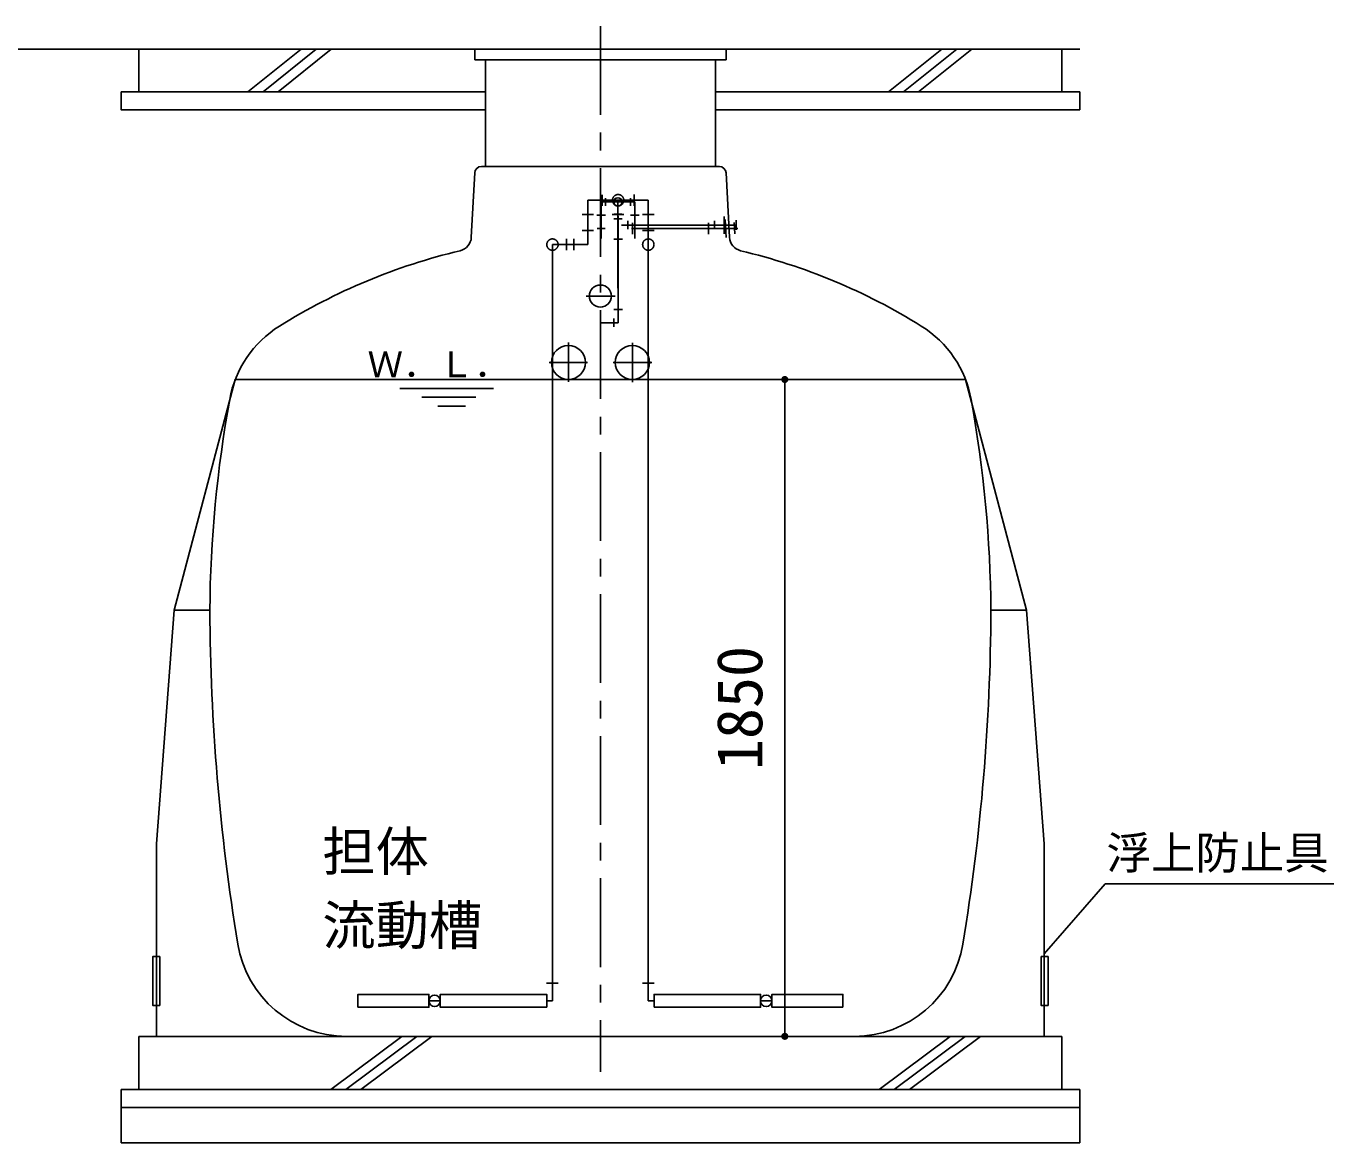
# Model space of a CAD drawing. Units: millimetres, scale not verified. Extents: x -14850 to 14850, y -10500 to 10500.
# Drawn here: x -496 to 3187, y -5608 to -2463 of the extents above; entities that cross this region are included whole.
import ezdxf
from ezdxf.enums import TextEntityAlignment as Align

# ---------------------------------------------------------------- set-up
doc = ezdxf.new("R2010")
doc.units = ezdxf.units.MM
doc.header["$LTSCALE"] = 50
doc.linetypes.add('CHAIN1', pattern=[8, 5, -1, 1, -1])
doc.linetypes.add('LONG_DASHED1', pattern=[7, 6, -1])
for name, color, linetype, lineweight in [('0-1_躯体', 3, 'Continuous', 25), ('0-2_製作', 5, 'Continuous', 25), ('0-3_機器', 3, 'Continuous', 25), ('0-4_寸法', 3, 'Continuous', 25)]:
    doc.layers.add(name, color=color, linetype=linetype, lineweight=lineweight)
doc.styles.add('ＭＳ ゴシック', font='')
doc.styles.get('ＭＳ ゴシック').set_extended_font_data('MS Gothic')

msp = doc.modelspace()

# ---------------------------------------------------------------- linework, layer by layer
at = {"layer": '0-1_躯体', "linetype": 'CHAIN1'}
for p, q in [((1121.75, -2462.63), (1121.75, -5407.88)), ((1081.42, -3222.88), (1163.64, -3222.88)), ((1031.75, -3464.01), (1031.75, -3353.63)), ((1211.75, -3465.13), (1211.75, -3354.19)), ((977.24, -3409.88), (1085.36, -3409.88)), ((1158.01, -3409.88), (1266.69, -3409.88))]:
    msp.add_line(p, q, dxfattribs=at)
at = {"layer": '0-1_躯体'}
for p, q in [((786.74, -2857.88), (1456.76, -2857.88)), ((758.25, -3057.4), (767.76, -2875.89)), ((1475.73, -2875.89), (1485.24, -3057.4)), ((1135.75, -2946.88), (1135.75, -2968.88)), ((1171.25, -2970.88), (1171.25, -2957.88)), ((1206.75, -2946.88), (1206.75, -2968.88)), ((1504.14, -3009.41), (1504.14, -3036.35)), ((1256.75, -5207.88), (1256.75, -3049.59)), ((1504.14, -3022.88), (1481.11, -3022.88)), ((986.75, -5207.88), (986.75, -3077.88)), ((2150.05, -3457.88), (93.44, -3457.88)), ((820.39, -3482.88), (557, -3482.88)), ((618.52, -3507.88), (771.36, -3507.88)), ((741.56, -3532.88), (663.7, -3532.88)), ((21.75, -4107.88), (-78.25, -4107.88)), ((2221.75, -4107.88), (2321.75, -4107.88)), ((970.25, -5157.88), (1003.25, -5157.88)), ((1273.25, -5157.88), (1240.25, -5157.88)), ((670.75, -5207.88), (638.75, -5207.88)), ((986.75, -5207.88), (970.75, -5207.88)), ((1256.75, -5207.88), (1272.75, -5207.88)), ((1572.75, -5207.88), (1604.75, -5207.88)), ((1836.95, -5307.88), (406.54, -5307.88))]:
    msp.add_line(p, q, dxfattribs=at)
at = {"layer": '0-1_躯体', "linetype": 'LONG_DASHED1'}
for p, q in [((1126.75, -2968.38), (1126.75, -2937.38)), ((1216.75, -2936.88), (1216.75, -2968.88)), ((1086.75, -2952.88), (1256.75, -2952.88)), ((1086.75, -3077.88), (1086.75, -2952.88)), ((1123.75, -3060.88), (1123.75, -2970.88)), ((1171.25, -3200.88), (1171.25, -2970.88)), ((1171.75, -3297.88), (1171.75, -2952.88)), ((1256.75, -3077.88), (1256.75, -2952.88)), ((1102.75, -2992.88), (1070.75, -2992.88)), ((1111.75, -2995.38), (1135.75, -2995.38)), ((1188.25, -2992.88), (1155.25, -2992.88)), ((1159.75, -3004.88), (1182.75, -3004.88)), ((1160.25, -2991.88), (1182.25, -2991.88)), ((1199.25, -3011.38), (1199.25, -3034.38)), ((1230.75, -2995.38), (1206.75, -2995.38)), ((1211.75, -3048.88), (1211.75, -3016.88)), ((1240.75, -2992.88), (1272.75, -2992.88)), ((1426.69, -3016.88), (1426.69, -3048.88)), ((1443.1, -3010.88), (1443.1, -3034.88)), ((1470.1, -2998.59), (1470.1, -3047.17)), ((1476.16, -3057.55), (1473.54, -3007.62)), ((1500.61, -3047.27), (1498.93, -3015.31)), ((1070.75, -3037.88), (1102.75, -3037.88)), ((1135.25, -3032.88), (1112.25, -3032.88)), ((1481.11, -3022.88), (1171.25, -3022.88)), ((1509.15, -3032.88), (1171.75, -3032.88)), ((1240.75, -3037.88), (1272.75, -3037.88)), ((1086.75, -3077.88), (986.75, -3077.88)), ((1026.75, -3093.88), (1026.75, -3061.88)), ((1046.75, -3061.88), (1046.75, -3093.88)), ((1183.74, -3062.88), (1159.75, -3062.88)), ((1159.75, -3260.38), (1183.75, -3260.38)), ((1171.75, -3297.88), (1121.75, -3297.88)), ((1159.75, -3285.88), (1159.75, -3309.88))]:
    msp.add_line(p, q, dxfattribs=at)
at = {"layer": '0-1_躯体', "color": 7}
for p, q in [((2150.05, -3457.88), (2321.75, -4107.88)), ((2321.75, -4107.88), (2371.75, -4765.95)), ((-128.25, -4765.95), (-128.25, -5307.88)), ((2371.75, -4765.95), (2371.75, -5307.88))]:
    msp.add_line(p, q, dxfattribs=at)
at = {"layer": '0-1_躯体', "color": 4}
for q in [(2371.5, -5075.22), (3187.47, -4878.3)]:
    msp.add_line((2543.74, -4878.3), q, dxfattribs=at)
at = {"layer": '0-1_躯体', "color": 7}
msp.add_lwpolyline([(93.44, -3457.88), (-78.25, -4107.88), (-128.25, -4765.95)], dxfattribs=at)
for points in [[(-119.49, -5083.32), (-119.49, -5220.87), (-139.14, -5220.87), (-139.14, -5083.32)], [(2362.99, -5083.32), (2362.99, -5220.87), (2382.63, -5220.87), (2382.63, -5083.32)]]:
    msp.add_lwpolyline(points, close=True, dxfattribs=at)
at = {"layer": '0-1_躯体'}
for points in [[(438.75, -5225.88), (638.75, -5225.88), (638.75, -5189.88), (438.75, -5189.88)], [(970.75, -5225.88), (670.75, -5225.88), (670.75, -5189.88), (970.75, -5189.88)], [(1272.75, -5225.88), (1572.75, -5225.88), (1572.75, -5189.88), (1272.75, -5189.88)], [(1804.75, -5225.88), (1604.75, -5225.88), (1604.75, -5189.88), (1804.75, -5189.88)]]:
    msp.add_lwpolyline(points, close=True, dxfattribs=at)
at = {"layer": '0-1_躯体', "linetype": 'LONG_DASHED1'}
for centre in [(1171.75, -2952.88), (986.75, -3077.88), (1256.75, -3077.88)]:
    msp.add_circle(centre, 16, dxfattribs=at)
at = {"layer": '0-1_躯体'}
for centre, radius in [((1171.25, -2957.88), 12), ((1121.75, -3222.88), 31), ((1031.75, -3409.88), 48), ((1211.75, -3409.88), 48), ((654.75, -5207.88), 16), ((1588.75, -5207.88), 16)]:
    msp.add_circle(centre, radius, dxfattribs=at)
for centre, radius, start, end in [((786.74, -2876.88), 19, 90, 177), ((1456.76, -2876.88), 19, 3, 90), ((717.31, -3055.26), 41, 283.36237, 357), ((1526.19, -3055.26), 41, 182.99998, 256.63762), ((1121.75, -4757.88), 1709, 103.36237, 121.93195), ((1121.75, -4757.88), 1709, 58.06804, 76.63762), ((380.74, -3568.88), 308, 121.93195, 169.73175), ((1862.75, -3568.88), 308, 10.26823, 58.06804), ((3521.62, -4137.88), 3500, 169.73175, 179.50888), ((-1278.12, -4137.88), 3500, 0.49109, 10.26823), ((6021.67, -4077.88), 6000, 180.28647, 189.30482), ((-3778.18, -4077.88), 6000, 350.69516, 359.71352), ((406.54, -4997.88), 310, 189.30482, 270), ((1836.95, -4997.88), 310, 270, 350.69516)]:
    msp.add_arc(centre, radius, start, end, dxfattribs=at)
at = {"layer": '0-2_製作', "color": 2}
for p, q in [((1691.15, -3457.88), (1452.81, -3457.88)), ((1641.15, -3457.88), (1641.15, -5307.88)), ((1691.15, -5307.88), (1452.81, -5307.88))]:
    msp.add_line(p, q, dxfattribs=at)
at = {"layer": '0-2_製作'}
for points in [[(1631.15, -3457.88), (1641.15, -3447.88), (1641.15, -3457.88)], [(1631.17, -3457.25), (1641.15, -3447.88), (1631.15, -3457.88)], [(1631.85, -3461.56), (1631.15, -3457.88), (1641.15, -3457.88)], [(1631.46, -3460.37), (1631.15, -3457.88), (1631.85, -3461.56)], [(1631.23, -3459.13), (1631.15, -3457.88), (1631.46, -3460.37)], [(1631.32, -3456.01), (1641.15, -3447.88), (1631.17, -3457.25)], [(1631.64, -3454.79), (1641.15, -3447.88), (1631.32, -3456.01)], [(1632.1, -3453.62), (1641.15, -3447.88), (1631.64, -3454.79)], [(1631.85, -3461.56), (1641.15, -3457.88), (1632.38, -3462.7)], [(1632.7, -3452.52), (1641.15, -3447.88), (1632.1, -3453.62)], [(1632.38, -3462.7), (1641.15, -3457.88), (1633.06, -3463.76)], [(1633.44, -3451.51), (1641.15, -3447.88), (1632.7, -3452.52)], [(1633.06, -3463.76), (1641.15, -3457.88), (1633.86, -3464.73)], [(1633.44, -3451.51), (1639.89, -3447.96), (1641.15, -3447.88)], [(1634.3, -3450.59), (1639.89, -3447.96), (1633.44, -3451.51)], [(1633.86, -3464.73), (1641.15, -3457.88), (1634.77, -3465.59)], [(1634.3, -3450.59), (1638.66, -3448.2), (1639.89, -3447.96)], [(1635.27, -3449.79), (1638.66, -3448.2), (1634.3, -3450.59)], [(1634.77, -3465.59), (1641.15, -3457.88), (1635.79, -3466.32)], [(1635.27, -3449.79), (1637.47, -3448.58), (1638.66, -3448.2)], [(1636.33, -3449.12), (1637.47, -3448.58), (1635.27, -3449.79)], [(1635.79, -3466.32), (1641.15, -3457.88), (1636.89, -3466.93)], [(1636.89, -3466.93), (1641.15, -3457.88), (1638.06, -3467.39)], [(1638.06, -3467.39), (1641.15, -3457.88), (1639.27, -3467.7)], [(1639.27, -3467.7), (1641.15, -3457.88), (1640.52, -3467.86)], [(1640.52, -3467.86), (1641.15, -3457.88), (1641.15, -3467.88)], [(1641.15, -3447.88), (1649.91, -3453.06), (1641.15, -3457.88)], [(1641.15, -3447.88), (1649.24, -3452), (1649.91, -3453.06)], [(1641.15, -3447.88), (1648.44, -3451.04), (1649.24, -3452)], [(1641.15, -3447.88), (1647.52, -3450.18), (1648.44, -3451.04)], [(1641.15, -3447.88), (1646.51, -3449.44), (1647.52, -3450.18)], [(1641.15, -3447.88), (1645.41, -3448.83), (1646.51, -3449.44)], [(1641.15, -3447.88), (1644.24, -3448.37), (1645.41, -3448.83)], [(1641.15, -3447.88), (1643.02, -3448.06), (1644.24, -3448.37)], [(1641.15, -3447.88), (1641.78, -3447.9), (1643.02, -3448.06)], [(1641.15, -3457.88), (1649.91, -3453.06), (1650.45, -3454.2)], [(1641.15, -3457.88), (1650.45, -3454.2), (1650.83, -3455.39)], [(1641.15, -3457.88), (1650.83, -3455.39), (1651.07, -3456.63)], [(1641.15, -3457.88), (1651.07, -3456.63), (1651.15, -3457.88)], [(1641.15, -3457.88), (1649.59, -3463.24), (1641.15, -3467.88)], [(1641.15, -3457.88), (1650.2, -3462.14), (1649.59, -3463.24)], [(1641.15, -3457.88), (1650.66, -3460.97), (1650.2, -3462.14)], [(1641.15, -3457.88), (1650.97, -3459.75), (1650.66, -3460.97)], [(1641.15, -3457.88), (1651.13, -3458.51), (1650.97, -3459.75)], [(1641.15, -3457.88), (1651.15, -3457.88), (1651.13, -3458.51)], [(1641.15, -3467.88), (1649.59, -3463.24), (1648.85, -3464.26)], [(1641.15, -3467.88), (1648.85, -3464.26), (1642.4, -3467.8)], [(1642.4, -3467.8), (1648.85, -3464.26), (1647.99, -3465.17)], [(1642.4, -3467.8), (1647.99, -3465.17), (1643.63, -3467.57)], [(1643.63, -3467.57), (1647.99, -3465.17), (1647.03, -3465.97)], [(1643.63, -3467.57), (1647.03, -3465.97), (1644.83, -3467.18)], [(1644.83, -3467.18), (1647.03, -3465.97), (1645.97, -3466.64)], [(1631.15, -5307.88), (1641.15, -5297.88), (1641.15, -5307.88)], [(1631.17, -5307.25), (1641.15, -5297.88), (1631.15, -5307.88)], [(1631.32, -5306.01), (1641.15, -5297.88), (1631.17, -5307.25)], [(1631.64, -5304.79), (1641.15, -5297.88), (1631.32, -5306.01)], [(1632.1, -5303.62), (1641.15, -5297.88), (1631.64, -5304.79)], [(1632.7, -5302.52), (1641.15, -5297.88), (1632.1, -5303.62)], [(1633.44, -5301.51), (1641.15, -5297.88), (1632.7, -5302.52)], [(1634.3, -5300.59), (1641.15, -5297.88), (1633.44, -5301.51)], [(1635.27, -5299.79), (1641.15, -5297.88), (1634.3, -5300.59)], [(1636.33, -5299.12), (1641.15, -5297.88), (1635.27, -5299.79)], [(1636.33, -5299.12), (1639.89, -5297.96), (1641.15, -5297.88)], [(1637.47, -5298.58), (1639.89, -5297.96), (1636.33, -5299.12)], [(1637.47, -5298.58), (1638.66, -5298.2), (1639.89, -5297.96)], [(1641.15, -5297.88), (1650.45, -5304.2), (1641.15, -5307.88)], [(1641.15, -5297.88), (1649.91, -5303.06), (1650.45, -5304.2)], [(1641.15, -5297.88), (1649.24, -5302), (1649.91, -5303.06)], [(1641.15, -5297.88), (1648.44, -5301.04), (1649.24, -5302)], [(1641.15, -5297.88), (1647.52, -5300.18), (1648.44, -5301.04)], [(1641.15, -5297.88), (1646.51, -5299.44), (1647.52, -5300.18)], [(1641.15, -5297.88), (1645.41, -5298.83), (1646.51, -5299.44)], [(1641.15, -5297.88), (1644.24, -5298.37), (1645.41, -5298.83)], [(1641.15, -5297.88), (1643.02, -5298.06), (1644.24, -5298.37)], [(1641.15, -5297.88), (1641.78, -5297.9), (1643.02, -5298.06)], [(1631.46, -5310.37), (1631.15, -5307.88), (1641.15, -5307.88)], [(1631.23, -5309.13), (1631.15, -5307.88), (1631.46, -5310.37)], [(1631.46, -5310.37), (1641.15, -5307.88), (1631.85, -5311.56)], [(1631.85, -5311.56), (1641.15, -5307.88), (1632.38, -5312.7)], [(1632.38, -5312.7), (1641.15, -5307.88), (1633.06, -5313.76)], [(1633.06, -5313.76), (1641.15, -5307.88), (1633.86, -5314.73)], [(1633.86, -5314.73), (1641.15, -5307.88), (1634.77, -5315.59)], [(1634.77, -5315.59), (1641.15, -5307.88), (1635.79, -5316.32)], [(1635.79, -5316.32), (1641.15, -5307.88), (1636.89, -5316.93)], [(1636.89, -5316.93), (1641.15, -5307.88), (1638.06, -5317.39)], [(1638.06, -5317.39), (1641.15, -5307.88), (1639.27, -5317.7)], [(1639.27, -5317.7), (1641.15, -5307.88), (1640.52, -5317.86)], [(1640.52, -5317.86), (1641.15, -5307.88), (1641.15, -5317.88)], [(1641.15, -5307.88), (1650.45, -5304.2), (1650.83, -5305.39)], [(1641.15, -5307.88), (1650.83, -5305.39), (1651.07, -5306.63)], [(1641.15, -5307.88), (1651.07, -5306.63), (1651.15, -5307.88)], [(1641.15, -5307.88), (1647.03, -5315.97), (1641.15, -5317.88)], [(1641.15, -5307.88), (1647.99, -5315.17), (1647.03, -5315.97)], [(1641.15, -5307.88), (1648.85, -5314.26), (1647.99, -5315.17)], [(1641.15, -5307.88), (1649.59, -5313.24), (1648.85, -5314.26)], [(1641.15, -5307.88), (1650.2, -5312.14), (1649.59, -5313.24)], [(1641.15, -5307.88), (1650.66, -5310.97), (1650.2, -5312.14)], [(1641.15, -5307.88), (1650.97, -5309.75), (1650.66, -5310.97)], [(1641.15, -5307.88), (1651.13, -5308.51), (1650.97, -5309.75)], [(1641.15, -5307.88), (1651.15, -5307.88), (1651.13, -5308.51)], [(1641.15, -5317.88), (1647.03, -5315.97), (1645.97, -5316.64)], [(1641.15, -5317.88), (1645.97, -5316.64), (1642.4, -5317.8)], [(1642.4, -5317.8), (1645.97, -5316.64), (1644.83, -5317.18)], [(1642.4, -5317.8), (1644.83, -5317.18), (1643.63, -5317.57)]]:
    msp.add_solid(points, dxfattribs=at)
at = {"layer": '0-3_機器', "color": 2}
for p, q in [((-908.66, -2527.88), (2471.75, -2527.88)), ((-178.25, -2647.88), (-178.25, -2527.88)), ((279.11, -2527.88), (129.11, -2647.88)), ((171.54, -2647.88), (321.54, -2527.88)), ((363.97, -2527.88), (213.96, -2647.88)), ((767.75, -2527.88), (767.75, -2557.88)), ((1475.75, -2557.88), (1475.75, -2527.88)), ((2083.03, -2527.88), (1933.03, -2647.88)), ((1975.46, -2647.88), (2125.46, -2527.88)), ((2167.88, -2527.88), (2017.88, -2647.88)), ((2421.75, -2527.88), (2421.75, -2647.88)), ((1475.75, -2557.88), (767.75, -2557.88)), ((797.75, -2557.88), (797.75, -2857.88)), ((1445.75, -2857.88), (1445.75, -2557.88)), ((797.75, -2647.88), (-228.25, -2647.88)), ((2471.75, -2647.88), (1445.75, -2647.88)), ((2471.75, -2647.88), (2471.75, -2697.88)), ((2471.75, -2697.88), (1445.75, -2697.88)), ((-178.25, -5307.88), (2421.75, -5307.88)), ((-178.25, -5457.88), (-178.25, -5307.88)), ((562.24, -5307.88), (362.24, -5457.88)), ((404.67, -5457.88), (604.67, -5307.88)), ((647.09, -5307.88), (447.09, -5457.88)), ((2107.04, -5307.88), (1907.04, -5457.88)), ((1949.46, -5457.88), (2149.46, -5307.88)), ((2191.89, -5307.88), (1991.89, -5457.88)), ((2421.75, -5307.88), (2421.75, -5457.88)), ((2471.75, -5457.88), (-228.25, -5457.88)), ((-228.25, -5607.88), (-228.25, -5457.88)), ((2471.75, -5457.88), (2471.75, -5607.88)), ((2471.75, -5507.88), (-228.25, -5507.88)), ((2471.75, -5607.88), (-228.25, -5607.88))]:
    msp.add_line(p, q, dxfattribs=at)
at = {"layer": '0-3_機器'}
msp.add_line((1446.76, -2527.88), (796.73, -2527.88), dxfattribs=at)
at = {"layer": '0-3_機器', "color": 2}
msp.add_lwpolyline([(797.75, -2697.88), (-228.25, -2697.88), (-228.25, -2647.88)], dxfattribs=at)
at = {"layer": '0-4_寸法'}
for p, q in [((1123.75, -2957.88), (1218.75, -2957.88)), ((1123.75, -2970.88), (1123.75, -2957.88)), ((1218.75, -2970.88), (1218.75, -2957.88))]:
    msp.add_line(p, q, dxfattribs=at)
at = {"layer": '0-4_寸法', "linetype": 'LONG_DASHED1'}
msp.add_line((1218.75, -3060.88), (1218.75, -2970.88), dxfattribs=at)

# ---------------------------------------------------------------- texts
at = {"layer": '0-1_躯体', "color": 4, "style": 'ＭＳ ゴシック'}
for s, height, p in [('Ｗ．Ｌ．', 73.31, (465.94, -3473.61)), ('担体', 110, (338.7, -4874.97)), ('浮上防止具', 91.79, (2547.07, -4864.38)), ('流動槽', 110, (338.7, -5082.97))]:
    msp.add_text(s, height=height, dxfattribs=at).set_placement(p, align=Align.BOTTOM_LEFT)
at = {"layer": '0-2_製作', "color": 4, "style": 'ＭＳ ゴシック'}
msp.add_text('1850', height=128.4, rotation=90, dxfattribs=at).set_placement((1616.15, -4557.88), align=Align.BOTTOM_LEFT)

doc.saveas('drawing.dxf')
